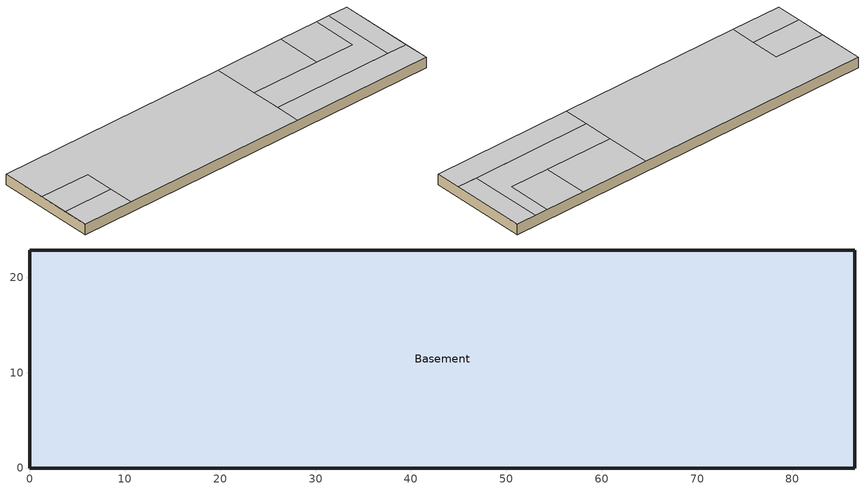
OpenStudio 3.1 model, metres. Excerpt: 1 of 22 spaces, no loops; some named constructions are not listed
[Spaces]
Basement
 floor ground (Basement Floor construction): 86.56,22.86 86.56,0 0,0 0,22.86 z-2.44
 wall ground (Basement Wall C-Factor 6.47 Height 2.44): 0,22.86 0,0 86.56,0 86.56,22.86 0,22.86 z-2.44:0
 ceiling to Retail_1_Flr_1: 11.58,0 11.58,5.79 0,5.79 0,0 z0
 ceiling to Laundry_Flr_1: 86.56,5.79 86.56,22.86 81.99,22.86 81.99,5.79 z0
 ceiling to Lobby_Flr_1: 81.99,5.79 81.99,22.86 78.94,22.86 78.94,12.5 53.95,12.5 53.95,5.79 z0; 53.95,0 53.95,22.86 0,22.86 0,12.5 11.58,12.5 11.58,0 z0
 ceiling to Cafe_Flr_1: 86.56,0 86.56,5.79 53.95,5.79 53.95,0 z0
 ceiling to Mech_Flr_1: 69.8,12.5 69.8,22.86 53.95,22.86 53.95,12.5 z0
 ceiling to Storage_Flr_1: 78.94,12.5 78.94,22.86 69.8,22.86 69.8,12.5 z0
 ceiling to Retail_2_Flr_1: 11.58,5.79 11.58,12.5 0,12.5 0,5.79 z0
[Schedule:Ruleset]
Name | Default Day Schedule | Summer Design Day Schedule | Winter Design Day Schedule
HotelLarge BLDG_LIGHT_SCH_2010 | HotelLarge BLDG_LIGHT_SCH_2010 Default | HotelLarge BLDG_LIGHT_SCH_2010 Summer Design Day | HotelLarge BLDG_LIGHT_SCH_2010 Winter Design Day
HotelLarge Kitchen_Elec_Equip_SCH | HotelLarge Kitchen_Elec_Equip_SCH Default | HotelLarge Kitchen_Elec_Equip_SCH Summer Design Day | HotelLarge Kitchen_Elec_Equip_SCH Winter Design Day
HotelLarge BLDG_LIGHT_OFFICE_BSMT_SCH_2010 | HotelLarge BLDG_LIGHT_OFFICE_BSMT_SCH_2010 Default | HotelLarge BLDG_LIGHT_OFFICE_BSMT_SCH_2010 Summer Design Day | HotelLarge BLDG_LIGHT_OFFICE_BSMT_SCH_2010 Winter Design Day
HotelLarge BASEMENT_EQUIP_SCH_2010 | HotelLarge BASEMENT_EQUIP_SCH_2010 Default | HotelLarge BASEMENT_EQUIP_SCH_2010 Summer Design Day | HotelLarge BASEMENT_EQUIP_SCH_2010 Winter Design Day
HotelLarge BLDG_LIGHT_SCH_2013 | HotelLarge BLDG_LIGHT_SCH_2013 Default | HotelLarge BLDG_LIGHT_SCH_2013 Summer Design Day | HotelLarge BLDG_LIGHT_SCH_2013 Winter Design Day
HotelLarge BLDG_EQUIP_SCH | HotelLarge BLDG_EQUIP_SCH Default | HotelLarge BLDG_EQUIP_SCH Summer Design Day | HotelLarge BLDG_EQUIP_SCH Winter Design Day
HotelLarge BLDG_LIGHT_CORRIDOR_SCH_2010 | HotelLarge BLDG_LIGHT_CORRIDOR_SCH_2010 Default | HotelLarge BLDG_LIGHT_CORRIDOR_SCH_2010 Summer Design Day | HotelLarge BLDG_LIGHT_CORRIDOR_SCH_2010 Winter Design Day
HotelLarge Kitchen_Gas_Equip_SCH | HotelLarge Kitchen_Gas_Equip_SCH Default | HotelLarge Kitchen_Gas_Equip_SCH Summer Design Day | HotelLarge Kitchen_Gas_Equip_SCH Winter Design Day
HotelLarge BASEMENT_EQUIP_SCH | HotelLarge BASEMENT_EQUIP_SCH Default | HotelLarge BASEMENT_EQUIP_SCH Summer Design Day | HotelLarge BASEMENT_EQUIP_SCH Winter Design Day
HotelLarge BLDG_LIGHT_STORAGE_SCH_2010 | HotelLarge BLDG_LIGHT_STORAGE_SCH_2010 Default | HotelLarge BLDG_LIGHT_STORAGE_SCH_2010 Summer Design Day | HotelLarge BLDG_LIGHT_STORAGE_SCH_2010 Winter Design Day
[Schedule:Day]
Clothing Schedule Summer Clothes: 24, 0, 0.5
HotelLarge BLDG_OCC_SCH Sat Day: 6, 0, 0.9, 7, 0, 0.7, 9, 0, 0.5, 17, 0, 0.3, 18, 0, 0.5, 21, 0, 0.6, 24, 0, 0.7
HotelLarge BLDG_OCC_SCH Wkdy Day: 6, 0, 0.9, 7, 0, 0.7, 9, 0, 0.4, 15, 0, 0.2, 16, 0, 0.3, 19, 0, 0.5, 21, 0, 0.7, 22, 0, 0.8, 24, 0, 0.9
HotelLarge BLDG_LIGHT_SCH_2010 Default; HotelLarge BLDG_LIGHT_SCH_2013 Default: 2, 0, 0.3, 6, 0, 0.2, 7, 0, 0.3, 9, 0, 0.4, 13, 0, 0.3, 18, 0, 0.2, 19, 0, 0.5, 20, 0, 0.7, 21, 0, 0.8, 22, 0, 0.6, 23, 0, 0.5, 24, 0, 0.3
HotelLarge BLDG_LIGHT_SCH_2010 Sat Day; HotelLarge BLDG_LIGHT_SCH_2013 Sat Day: 2, 0, 0.2, 6, 0, 0.1, 8, 0, 0.3, 10, 0, 0.4, 11, 0, 0.3, 18, 0, 0.25, 19, 0, 0.6, 22, 0, 0.7, 23, 0, 0.6, 24, 0, 0.3
HotelLarge BLDG_LIGHT_SCH_2010 Summer Design Day; HotelLarge BLDG_LIGHT_OFFICE_BSMT_SCH_2010 Summer Design Day; HotelLarge BASEMENT_EQUIP_SCH_2010 Summer Design Day; HotelLarge BLDG_LIGHT_SCH_2013 Summer Design Day; HotelLarge BLDG_EQUIP_SCH Summer Design Day; HotelLarge BLDG_LIGHT_CORRIDOR_SCH_2010 Summer Design Day; HotelLarge BASEMENT_EQUIP_SCH Summer Design Day; HotelLarge BLDG_LIGHT_STORAGE_SCH_2010 Summer Design Day; HotelLarge ALWAYS_ON Default; HotelLarge ALWAYS_ON Winter Design Day; HotelLarge ALWAYS_ON Summer Design Day: 24, 0, 1
HotelLarge BLDG_LIGHT_SCH_2010 Wkdy Day; HotelLarge BLDG_LIGHT_SCH_2013 Wkdy Day: 1, 0, 0.2, 2, 0, 0.15, 5, 0, 0.1, 6, 0, 0.2, 7, 0, 0.4, 8, 0, 0.5, 10, 0, 0.4, 18, 0, 0.25, 19, 0, 0.6, 20, 0, 0.8, 21, 0, 0.9, 22, 0, 0.8, 23, 0, 0.6, 24, 0, 0.3
HotelLarge BLDG_LIGHT_SCH_2010 Winter Design Day; HotelLarge Kitchen_Elec_Equip_SCH Winter Design Day; HotelLarge BLDG_LIGHT_OFFICE_BSMT_SCH_2010 Winter Design Day; HotelLarge BASEMENT_EQUIP_SCH_2010 Winter Design Day; HotelLarge BLDG_LIGHT_SCH_2013 Winter Design Day; HotelLarge BLDG_EQUIP_SCH Winter Design Day; HotelLarge BLDG_LIGHT_CORRIDOR_SCH_2010 Winter Design Day; HotelLarge Kitchen_Gas_Equip_SCH Winter Design Day; HotelLarge BASEMENT_EQUIP_SCH Winter Design Day; HotelLarge BLDG_LIGHT_STORAGE_SCH_2010 Winter Design Day: 24, 0, 0
HotelLarge Kitchen_Elec_Equip_SCH Default; HotelLarge Kitchen_Elec_Equip_SCH Default|Sun|Wkdy Day: 6, 0, 0.1, 7, 0, 0.25, 24, 0, 0.3
HotelLarge Kitchen_Elec_Equip_SCH Summer Design Day: 24, 0, 0.3
HotelLarge BLDG_LIGHT_OFFICE_BSMT_SCH_2010 Default: 2, 0, 0.28125, 6, 0, 0.1875, 7, 0, 0.28125, 9, 0, 0.375, 13, 0, 0.28125, 18, 0, 0.1875, 19, 0, 0.46875, 20, 0, 0.65625, 21, 0, 0.75, 22, 0, 0.5625, 23, 0, 0.46875, 24, 0, 0.28125
HotelLarge BLDG_LIGHT_OFFICE_BSMT_SCH_2010 Sat Day: 2, 0, 0.1875, 6, 0, 0.09375, 8, 0, 0.28125, 10, 0, 0.375, 11, 0, 0.28125, 18, 0, 0.234375, 19, 0, 0.5625, 22, 0, 0.65625, 23, 0, 0.5625, 24, 0, 0.28125
HotelLarge BLDG_LIGHT_OFFICE_BSMT_SCH_2010 Wkdy Day: 1, 0, 0.1875, 2, 0, 0.140625, 5, 0, 0.09375, 6, 0, 0.1875, 7, 0, 0.375, 8, 0, 0.46875, 10, 0, 0.375, 18, 0, 0.234375, 19, 0, 0.5625, 20, 0, 0.75, 21, 0, 0.84375, 22, 0, 0.75, 23, 0, 0.5625, 24, 0, 0.28125
HotelLarge BASEMENT_EQUIP_SCH_2010 Default: 2, 0, 0.384143, 6, 0, 0.288107, 7, 0, 0.384143, 9, 0, 0.480179, 13, 0, 0.384143, 18, 0, 0.288107, 19, 0, 0.576214, 20, 0, 0.768286, 21, 0, 0.864322, 22, 0, 0.67225, 23, 0, 0.576214, 24, 0, 0.384143
HotelLarge BASEMENT_EQUIP_SCH_2010 Sat Day: 2, 0, 0.288107, 6, 0, 0.192071, 8, 0, 0.384143, 10, 0, 0.480179, 11, 0, 0.384143, 18, 0, 0.336125, 19, 0, 0.67225, 22, 0, 0.768286, 23, 0, 0.67225, 24, 0, 0.384143
HotelLarge BASEMENT_EQUIP_SCH_2010 Wkdy Day: 1, 0, 0.288107, 2, 0, 0.240089, 5, 0, 0.192071, 6, 0, 0.288107, 7, 0, 0.480179, 8, 0, 0.576214, 10, 0, 0.480179, 18, 0, 0.336125, 19, 0, 0.67225, 20, 0, 0.864322, 21, 0, 0.912339, 22, 0, 0.864322, 23, 0, 0.67225, 24, 0, 0.384143
HotelLarge BLDG_EQUIP_SCH Default; HotelLarge BASEMENT_EQUIP_SCH Default: 2, 0, 0.4, 6, 0, 0.3, 7, 0, 0.4, 9, 0, 0.5, 13, 0, 0.4, 18, 0, 0.3, 19, 0, 0.6, 20, 0, 0.8, 21, 0, 0.9, 22, 0, 0.7, 23, 0, 0.6, 24, 0, 0.4
HotelLarge BLDG_EQUIP_SCH Sat Day; HotelLarge BASEMENT_EQUIP_SCH Sat Day: 2, 0, 0.3, 6, 0, 0.2, 8, 0, 0.4, 10, 0, 0.5, 11, 0, 0.4, 18, 0, 0.35, 19, 0, 0.7, 22, 0, 0.8, 23, 0, 0.7, 24, 0, 0.4
HotelLarge BLDG_EQUIP_SCH Wkdy Day; HotelLarge BASEMENT_EQUIP_SCH Wkdy Day: 1, 0, 0.3, 2, 0, 0.25, 5, 0, 0.2, 6, 0, 0.3, 7, 0, 0.5, 8, 0, 0.6, 10, 0, 0.5, 18, 0, 0.35, 19, 0, 0.7, 20, 0, 0.9, 21, 0, 0.95, 22, 0, 0.9, 23, 0, 0.7, 24, 0, 0.4
HotelLarge BLDG_LIGHT_CORRIDOR_SCH_2010 Default: 2, 0, 0.25029, 6, 0, 0.16686, 7, 0, 0.25029, 9, 0, 0.33372, 13, 0, 0.25029, 18, 0, 0.16686, 19, 0, 0.41715, 20, 0, 0.58401, 21, 0, 0.66744, 22, 0, 0.50058, 23, 0, 0.41715, 24, 0, 0.25029
HotelLarge BLDG_LIGHT_CORRIDOR_SCH_2010 Sat Day: 2, 0, 0.16686, 6, 0, 0.08343, 8, 0, 0.25029, 10, 0, 0.33372, 11, 0, 0.25029, 18, 0, 0.208575, 19, 0, 0.50058, 22, 0, 0.58401, 23, 0, 0.50058, 24, 0, 0.25029
HotelLarge BLDG_LIGHT_CORRIDOR_SCH_2010 Wkdy Day: 1, 0, 0.16686, 2, 0, 0.125145, 5, 0, 0.08343, 6, 0, 0.16686, 7, 0, 0.33372, 8, 0, 0.41715, 10, 0, 0.33372, 18, 0, 0.208575, 19, 0, 0.50058, 20, 0, 0.66744, 21, 0, 0.75087, 22, 0, 0.66744, 23, 0, 0.50058, 24, 0, 0.25029
HotelLarge GuestRoom_Occ_Sch Wkdy Day: 6, 0, 0.65, 7, 0, 0.5, 9, 0, 0.28, 15, 0, 0.13, 16, 0, 0.2, 19, 0, 0.35, 21, 0, 0.5, 22, 0, 0.58, 24, 0, 0.65
HotelLarge BLDG_LIGHT_GUESTROOM_SCH_2010 Wkdy Day: 1, 0, 0.1859, 2, 0, 0.1452, 5, 0, 0.0945, 6, 0, 0.1859, 7, 0, 0.4121, 8, 0, 0.5259, 10, 0, 0.4121, 16, 0, 0.2087, 17, 0, 0.21304, 18, 0, 0.2149, 19, 0, 0.6297, 20, 0, 0.8342, 21, 0, 0.938, 22, 0, 0.8342, 23, 0, 0.6297, 24, 0, 0.3083
HotelLarge GuestRoom_Eqp_Sch_Base Wkdy Day: 6, 0, 0.2, 7, 0, 0.62, 8, 0, 0.9, 10, 0, 0.43, 17, 0, 0.26, 19, 0, 0.51, 20, 0, 0.49, 21, 0, 0.66, 22, 0, 0.7, 23, 0, 0.35, 24, 0, 0.2
HotelLarge Kitchen_Gas_Equip_SCH Default; HotelLarge Kitchen_Gas_Equip_SCH Default|Sat|Wkdy Day: 5, 0, 0.02, 6, 0, 0.05, 7, 0, 0.1, 8, 0, 0.15, 9, 0, 0.2, 10, 0, 0.15, 13, 0, 0.25, 14, 0, 0.2, 15, 0, 0.15, 16, 0, 0.2, 19, 0, 0.3, 21, 0, 0.2, 22, 0, 0.15, 23, 0, 0.1, 24, 0, 0.05
HotelLarge Kitchen_Gas_Equip_SCH Summer Design Day: 24, 0, 0.25
HotelLarge BLDG_LIGHT_STORAGE_SCH_2010 Default: 2, 0, 0.17565, 6, 0, 0.1171, 7, 0, 0.17565, 9, 0, 0.2342, 13, 0, 0.17565, 18, 0, 0.1171, 19, 0, 0.29275, 20, 0, 0.40985, 21, 0, 0.4684, 22, 0, 0.3513, 23, 0, 0.29275, 24, 0, 0.17565
HotelLarge BLDG_LIGHT_STORAGE_SCH_2010 Sat Day: 2, 0, 0.1171, 6, 0, 0.05855, 8, 0, 0.17565, 10, 0, 0.2342, 11, 0, 0.17565, 18, 0, 0.146375, 19, 0, 0.3513, 22, 0, 0.40985, 23, 0, 0.3513, 24, 0, 0.17565
HotelLarge BLDG_LIGHT_STORAGE_SCH_2010 Wkdy Day: 1, 0, 0.1171, 2, 0, 0.087825, 5, 0, 0.05855, 6, 0, 0.1171, 7, 0, 0.2342, 8, 0, 0.29275, 10, 0, 0.2342, 18, 0, 0.146375, 19, 0, 0.3513, 20, 0, 0.4684, 21, 0, 0.52695, 22, 0, 0.4684, 23, 0, 0.3513, 24, 0, 0.17565
[Schedule:Rule] Date Specification Type=DateRange; Start Month=1; Start Day=1; End Month=12; End Day=31
Name | Schedule Ruleset | Rule Order | Day Schedule | Apply Saturday | Apply Monday | Apply Tuesday | Apply Wednesday | Apply Thursday | Apply Friday | Apply Sunday
Schedule Rule 4 | HotelLarge BLDG_LIGHT_SCH_2010 | 1 | HotelLarge BLDG_LIGHT_SCH_2010 Sat Day | Yes
Schedule Rule 5 | HotelLarge BLDG_LIGHT_SCH_2010 | 0 | HotelLarge BLDG_LIGHT_SCH_2010 Wkdy Day |  | Yes | Yes | Yes | Yes | Yes
Schedule Rule 6 | HotelLarge Kitchen_Elec_Equip_SCH | 0 | HotelLarge Kitchen_Elec_Equip_SCH Default|Sun|Wkdy Day |  | Yes | Yes | Yes | Yes | Yes | Yes
Schedule Rule 7 | HotelLarge BLDG_LIGHT_OFFICE_BSMT_SCH_2010 | 1 | HotelLarge BLDG_LIGHT_OFFICE_BSMT_SCH_2010 Sat Day | Yes
Schedule Rule 8 | HotelLarge BLDG_LIGHT_OFFICE_BSMT_SCH_2010 | 0 | HotelLarge BLDG_LIGHT_OFFICE_BSMT_SCH_2010 Wkdy Day |  | Yes | Yes | Yes | Yes | Yes
Schedule Rule 9 | HotelLarge BASEMENT_EQUIP_SCH_2010 | 1 | HotelLarge BASEMENT_EQUIP_SCH_2010 Sat Day | Yes
Schedule Rule 10 | HotelLarge BASEMENT_EQUIP_SCH_2010 | 0 | HotelLarge BASEMENT_EQUIP_SCH_2010 Wkdy Day |  | Yes | Yes | Yes | Yes | Yes
Schedule Rule 11 | HotelLarge BLDG_LIGHT_SCH_2013 | 1 | HotelLarge BLDG_LIGHT_SCH_2013 Sat Day | Yes
Schedule Rule 12 | HotelLarge BLDG_LIGHT_SCH_2013 | 0 | HotelLarge BLDG_LIGHT_SCH_2013 Wkdy Day |  | Yes | Yes | Yes | Yes | Yes
Schedule Rule 13 | HotelLarge BLDG_EQUIP_SCH | 1 | HotelLarge BLDG_EQUIP_SCH Sat Day | Yes
Schedule Rule 14 | HotelLarge BLDG_EQUIP_SCH | 0 | HotelLarge BLDG_EQUIP_SCH Wkdy Day |  | Yes | Yes | Yes | Yes | Yes
Schedule Rule 15 | HotelLarge BLDG_LIGHT_CORRIDOR_SCH_2010 | 1 | HotelLarge BLDG_LIGHT_CORRIDOR_SCH_2010 Sat Day | Yes
Schedule Rule 16 | HotelLarge BLDG_LIGHT_CORRIDOR_SCH_2010 | 0 | HotelLarge BLDG_LIGHT_CORRIDOR_SCH_2010 Wkdy Day |  | Yes | Yes | Yes | Yes | Yes
Schedule Rule 20 | HotelLarge Kitchen_Gas_Equip_SCH | 0 | HotelLarge Kitchen_Gas_Equip_SCH Default|Sat|Wkdy Day | Yes | Yes | Yes | Yes | Yes | Yes
Schedule Rule 21 | HotelLarge BASEMENT_EQUIP_SCH | 1 | HotelLarge BASEMENT_EQUIP_SCH Sat Day | Yes
Schedule Rule 22 | HotelLarge BASEMENT_EQUIP_SCH | 0 | HotelLarge BASEMENT_EQUIP_SCH Wkdy Day |  | Yes | Yes | Yes | Yes | Yes
Schedule Rule 23 | HotelLarge BLDG_LIGHT_STORAGE_SCH_2010 | 1 | HotelLarge BLDG_LIGHT_STORAGE_SCH_2010 Sat Day | Yes
Schedule Rule 24 | HotelLarge BLDG_LIGHT_STORAGE_SCH_2010 | 0 | HotelLarge BLDG_LIGHT_STORAGE_SCH_2010 Wkdy Day |  | Yes | Yes | Yes | Yes | Yes
[Curve:Bicubic] Minimum Value of x=-40; Maximum Value of x=-17.8; Minimum Value of y=4.4; Maximum Value of y=54.4
Name | Coefficient1 Constant | Coefficient2 x | Coefficient3 x**2 | Coefficient4 y | Coefficient5 y**2 | Coefficient6 x*y | Coefficient7 x**3 | Coefficient8 y**3 | Coefficient9 x**2*y | Coefficient10 x*y**2
Old_Low_Temp_Comp_Pwr_Curve | 29669.3 | 1027.63 | 18.1066 | -442.2 | 11.1335 | -20.3805 | 0.139981 | -0.0588669 | -0.218452 | 0.203858
Old_Low_Temp_Comp_Cap_Curve | 170752 | 6102.9 | 78.262 | -2959.43 | 19.7877 | -90.9581 | 0.435965 | -0.0411577 | -0.608846 | 0.459133
